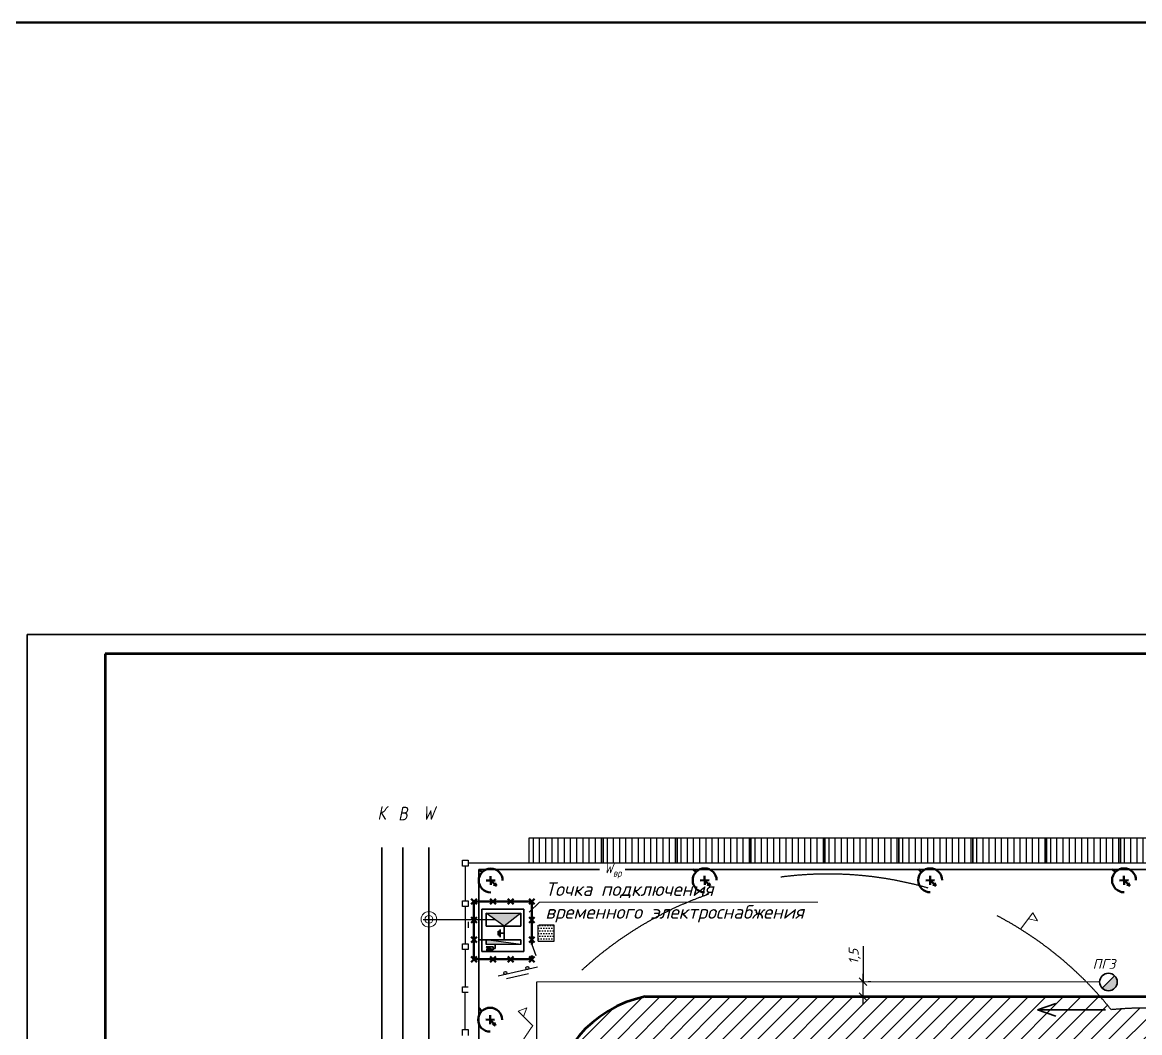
# Model space of a CAD drawing. Header units: millimetres. Extents: x -345369 to 252202, y 74562 to 424723.
# Drawn here: x -185764 to -157160, y 331003 to 356865 of the extents above; entities that cross this region are included whole.
import ezdxf

# ---------------------------------------------------------------- set-up
doc = ezdxf.new("R2010")
doc.units = ezdxf.units.MM
doc.linetypes.add('штриховая', pattern=[19.05, 12.7, -6.35])
for name, color, linetype, lineweight in [('0.3 мм', 7, 'Continuous', 30), ('Вода', 160, 'Continuous', 25), ('Канализация', 2, 'Continuous', 25), ('красный', 1, 'Continuous', 13), ('Основной [&]', 7, 'Continuous', 18), ('Рамка', 7, 'Continuous', 25), ('Тонка', 7, 'Continuous', 30), ('Электр', 1, 'Continuous', 25)]:
    doc.layers.add(name, color=color, linetype=linetype, lineweight=lineweight)
doc.layers.add('Системный слой', color=7, linetype='Continuous')
doc.styles.get("Standard").update_dxf_attribs({"font": 'isocpeur.TTF', "oblique": 15})
doc.styles.add('мой', font='isocpeui.ttf', dxfattribs={"width": 0.8})
doc.styles.add('Мой стиль', font='isocpeur.TTF', dxfattribs={"height": 4})
doc.linetypes.add('ограждение2', pattern='A,6.35,-2.54,[132,ltypeshp.shx,S=2.54,R=0,X=-2.54,Y=0],-2.54,25.4', length=36.83)
doc.dimstyles.new('ss400', dxfattribs={"dimtxt": 250, "dimasz": 200, "dimexe": 200, "dimexo": 200, "dimgap": 62.5, "dimtad": 1, "dimdec": 0, "dimlfac": 4, "dimrnd": 10, "dimdsep": 46, "dimtxsty": 'Standard', "dimblk": 'ARCHTICK', "dimcen": 250, "dimdle": 200, "dimadec": 0, "dimazin": 0, "dimtfac": 1, "dimtdec": 0, "dimtmove": 1, "dimatfit": 3, "dimfxl": 1, "dimarcsym": 0})
pattern_1 = [(45, (-275991.16, 217283.7), (-224.5064, 224.5064), [])]

# ---------------------------------------------------------------- blocks, each defined once
blk = doc.blocks.new('прожктр')
at = {"color": 1, "lineweight": 40}
for p, q in [((1822.3, 1757.39), (1820.05, 1757.44)), ((1821.2, 1758.54), (1821.15, 1756.29)), ((1821.17, 1757.41), (1822.62, 1758.79)), ((1821.85, 1758.46), (1822.62, 1758.79)), ((1821.85, 1758.46), (1821.85, 1758.46)), ((1822.26, 1758.07), (1822.62, 1758.79)), ((1818.96, 1755.31), (1818.17, 1754.56))]:
    blk.add_line(p, q, dxfattribs=at)
blk.add_arc((1821.17, 1757.41), 3.06, 90, 0, dxfattribs=at)
blk = doc.blocks.new('_ArchTick')
at = {"color": 0, "linetype": 'ByBlock', "const_width": 0.15}
blk.add_lwpolyline([(-0.5, -0.5), (0.5, 0.5)], dxfattribs=at)
blk = doc.blocks.new('*D775')
at = {"color": 0, "lineweight": -2, "transparency": 16777216}
for p, q in [((-164240, 333218), (-164240, 332308)), ((-164240, 331724), (-164240, 332508)), ((-164109, 332308), (-164040, 332308)), ((-164109, 331924), (-164040, 331924))]:
    blk.add_line(p, q, dxfattribs=at)
at = {"layer": 'Defpoints', "color": 0, "transparency": 16777216}
for p in [(-164309, 332308), (-164240, 332308), (-164309, 331924)]:
    blk.add_point(p, dxfattribs=at)
at = {"color": 0, "lineweight": -2, "transparency": 16777216, "xscale": 200, "yscale": 200, "zscale": 200}
for p, rotation in [((-164240, 332308), 90), ((-164240, 331924), 270)]:
    blk.add_blockref('_ArchTick', p, dxfattribs=dict(at, rotation=rotation))
at = {"color": 0, "lineweight": 9, "transparency": 16777216, "insert": (-164453, 332953), "char_height": 250, "attachment_point": 5, "rotation": 90}
blk.add_mtext('1,5', dxfattribs=at)

msp = doc.modelspace()

# ---------------------------------------------------------------- hatches: boundary and pattern name
at = {"lineweight": 25}
h = msp.add_hatch(dxfattribs=at)
h.set_pattern_fill('ANSI31', color=0, scale=50, angle=45)
h.set_pattern_definition([(90, (-1197569.97, 453235.73), (-158.75, 5e-14), [])])
h.paths.add_polyline_path([(-172785.93957, 335987.619761), (-172785.93957, 335342.830813), (-170893.987881, 335342.830813), (-170893.987881, 335987.619761)])
h = msp.add_hatch(dxfattribs=at)
h.set_pattern_fill('ANSI31', color=0, scale=50, angle=45)
h.set_pattern_definition([(90, (-1195678.02, 453235.73), (-158.75, 5e-14), [])])
h.paths.add_polyline_path([(-170893.987881, 335987.619761), (-170893.987881, 335342.830813), (-169002.036192, 335342.830813), (-169002.036192, 335987.619761)])
h = msp.add_hatch(dxfattribs=at)
h.set_pattern_fill('ANSI31', color=0, scale=50, angle=45)
h.set_pattern_definition([(90, (-1193786.06, 453235.73), (-158.75, 5e-14), [])])
h.paths.add_polyline_path([(-169002.036192, 335987.619761), (-169002.036192, 335342.830813), (-167110.084503, 335342.830813), (-167110.084503, 335987.619761)])
h = msp.add_hatch(dxfattribs=at)
h.set_pattern_fill('ANSI31', color=0, scale=50, angle=45)
h.set_pattern_definition([(90, (-1191894.11, 453235.73), (-158.75, 5e-14), [])])
h.paths.add_polyline_path([(-167110.084503, 335987.619761), (-167110.084503, 335342.830813), (-165218.132814, 335342.830813), (-165218.132814, 335987.619761)])
h = msp.add_hatch(dxfattribs=at)
h.set_pattern_fill('ANSI31', color=0, scale=50, angle=45)
h.set_pattern_definition([(90, (-1190002.16, 453235.73), (-158.75, 5e-14), [])])
h.paths.add_polyline_path([(-165218.132814, 335987.619761), (-165218.132814, 335342.830813), (-163326.181125, 335342.830813), (-163326.181125, 335987.619761)])
h = msp.add_hatch(dxfattribs=at)
h.set_pattern_fill('ANSI31', color=0, scale=50, angle=45)
h.set_pattern_definition([(90, (-1188110.21, 453235.73), (-158.75, 5e-14), [])])
h.paths.add_polyline_path([(-163326.181125, 335987.619761), (-163326.181125, 335342.830813), (-161434.229436, 335342.830813), (-161434.229436, 335987.619761)])
h = msp.add_hatch(dxfattribs=at)
h.set_pattern_fill('ANSI31', color=0, scale=50, angle=45)
h.set_pattern_definition([(90, (-1186218.26, 453235.73), (-158.75, 5e-14), [])])
h.paths.add_polyline_path([(-161434.229436, 335987.619761), (-161434.229436, 335342.830813), (-159542.277747, 335342.830813), (-159542.277747, 335987.619761)])
h = msp.add_hatch(dxfattribs=at)
h.set_pattern_fill('ANSI31', color=0, scale=50, angle=45)
h.set_pattern_definition([(90, (-1184326.3, 453235.73), (-158.75, 5e-14), [])])
h.paths.add_polyline_path([(-159542.277747, 335987.619761), (-159542.277747, 335342.830813), (-157650.326058, 335342.830813), (-157650.326058, 335987.619761)])
h = msp.add_hatch(dxfattribs=at)
h.set_pattern_fill('ANSI31', color=0, scale=50, angle=45)
h.set_pattern_definition([(90, (-1182434.35, 453235.73), (-158.75, 5e-14), [])])
h.paths.add_polyline_path([(-157650.326058, 335987.619761), (-157650.326058, 335342.830813), (-155758.374369, 335342.830813), (-155758.374369, 335987.619761)])
for points in [[(-173005.330643, 334060.546142), (-173430.135298, 333726.73511), (-173887.166403, 334060.546142)], [(-173887.166403, 333382.042309), (-173005.330643, 333255.628437), (-173887.166403, 333255.628437)], [(-173887.166403, 333197.595683), (-173715.547337, 333121.194347), (-173715.547337, 333119.036728), (-173887.166403, 333119.036728)]]:
    msp.add_hatch(color=1).paths.add_polyline_path(points)
h = msp.add_hatch(color=256)
h.paths.add_polyline_path([(-173406.779527, 332568.671267, 1), (-173388.969749, 332490.678884, 1)])
h.paths.add_polyline_path([(-172843.085984, 332697.392253, 1), (-172825.276206, 332619.39987, 1)])
at = {"lineweight": 30}
msp.add_hatch(color=5, dxfattribs=at).paths.add_polyline_path([(-158118.028894, 332141.107989, 0.6681786379), (-157733.929868, 332300.207015, 0.1989123674), (-157799.830843, 332459.30604)])
h = msp.add_hatch()
h.set_pattern_fill('ANSI31', color=256, scale=100)
h.set_pattern_definition(pattern_1)
h.paths.add_polyline_path([(-142506.42232, 304155.508429), (-158620.170139, 304155.508429, 0.0497521334), (-157543.838649, 302655.508429), (-143582.75381, 302655.508429, 0.0497521334)])
h.paths.add_polyline_path([(-133743.352686, 313817.223561), (-132743.352686, 314583.264363), (-132743.352686, 317583.264363), (-133743.352686, 318349.305164), (-133743.352686, 320188.299192), (-132743.352686, 320954.339994), (-132743.352686, 322454.339994), (-135405.345629, 322454.339994, -0.1162930115), (-135363.864354, 322278.403882, -0.79164429), (-136110.068866, 322102.467771), (-136110.068866, 319268.741637), (-137184.511957, 319268.741637), (-137184.511957, 316283.011202), (-136151.550142, 316283.011202, -1), (-135363.864354, 316283.011202, -0.4142135624), (-135757.707248, 315889.168308), (-135757.707248, 313826.318301), (-135591.41237, 313826.318301), (-135591.41237, 307017.508429, -0.0029574866), (-135592.238144, 306982.838448, 0.0501743726), (-133743.352686, 307201.745881)])
h.paths.add_polyline_path([(-133743.352686, 324720.380795), (-133743.352686, 331358.499835, 0.0537078485), (-135723.521938, 331576.977639), (-157066.332959, 331631.953316, 0.0221375216), (-157888.364863, 331589.791644, 0.0117613406), (-158170.391098, 331924.207015), (-169817.620527, 331924.207015, 0.3500198698), (-172219.901932, 329062.207015), (-172219.901932, 317404.621653), (-172219.901932, 316427.690677), (-170703.800547, 316427.690677), (-170703.807599, 325152.883337), (-170809.322717, 325152.885771, -0.9987050932), (-171677.753554, 325154.011037, -1.0012965857), (-170809.322717, 325152.885771), (-170703.807599, 325152.883337), (-170703.809546, 327562.207015, -0.3500198698), (-168301.528141, 330424.207015), (-137993.693775, 330424.207015, -0.3500198698), (-135591.41237, 327562.207015), (-135591.41237, 324401.336016), (-136110.068866, 324401.336016), (-136110.068866, 322454.339994, -0.6184180446), (-135405.345629, 322454.339994), (-132743.352686, 322454.339994), (-132743.352686, 323954.339994)])
h.paths.add_polyline_path([(-170703.800547, 316427.690677), (-172219.901932, 316427.690677), (-172219.901932, 316268.244922), (-170703.80042, 316269.461387)])
h.paths.add_polyline_path([(-170703.80042, 316269.461387), (-172219.901932, 316268.244922), (-172219.901932, 316154.086054), (-170703.800326, 316154.086054)])
h.paths.add_polyline_path([(-170703.800326, 316154.086054), (-172219.901932, 316154.086054), (-172219.901932, 316037.531373), (-170703.800232, 316037.531373)])
h.paths.add_polyline_path([(-170703.800232, 316037.531373), (-172219.901932, 316037.531373), (-172219.901932, 313003.617413), (-170703.79778, 313003.617413)])
h.paths.add_polyline_path([(-170703.79778, 313003.617413), (-172219.901932, 313003.617413), (-172219.901932, 312369.965376), (-170703.797268, 312369.965376)])
h.paths.add_polyline_path([(-170703.797268, 312369.965376), (-172219.901932, 312369.965376), (-172219.901932, 310800.751146, 0.0239190377), (-171611.931368, 310151.759859, -0.7116808819), (-170889.277616, 309901.454146), (-170703.795273, 309901.439335)])
h.paths.add_polyline_path([(-135801.186965, 316464.507693), (-134632.777874, 316464.507693), (-134632.777874, 317184.507693), (-135801.186965, 317184.507693)], flags=25)
h.paths.add_polyline_path([(-138049.978022, 316464.72317), (-136843.614386, 316464.72317), (-136843.614386, 317184.72317), (-138049.978022, 317184.72317)], flags=25)
h.paths.add_polyline_path([(-171637.729481, 322664.256404), (-170862.729481, 322664.256404), (-170703.101234, 323259.997132), (-171478.101234, 323259.997132)], flags=24)
h.paths.add_polyline_path([(-171125.831392, 320975.992863), (-171125.831392, 321800.992863), (-171721.57212, 321960.62111), (-171721.57212, 321135.62111)], flags=24)
h.paths.add_polyline_path([(-147328.342988, 330672.57077), (-147328.342988, 331497.57077), (-147924.083716, 331657.199017), (-147924.083716, 330832.199017)], flags=24)
h.paths.add_polyline_path([(-137025.344311, 330102.28139), (-136340.310081, 331025.984862), (-136723.733528, 331509.07352), (-137408.767759, 330585.370049)], flags=24)
h.paths.add_polyline_path([(-152296.062474, 331273.905016), (-151578.562474, 331273.905016), (-151355.082928, 332107.942035), (-152072.582928, 332107.942035)], flags=9)
h.paths.add_polyline_path([(-135801.186965, 322459.900373), (-134657.096056, 322459.900373), (-134657.096056, 323179.900373), (-135801.186965, 323179.900373)], flags=25)
h.paths.add_polyline_path([(-170973.804771, 313819.688725), (-170023.804771, 313819.688725), (-169864.176524, 314415.429454), (-170814.176524, 314415.429454)], flags=9)
h.paths.add_polyline_path([(-171607.878278, 312203.982339), (-170832.878278, 312203.982339), (-170673.250031, 312799.723067), (-171448.250031, 312799.723067)], flags=9)
h = msp.add_hatch()
h.set_pattern_fill('ANSI31', color=256, scale=100)
h.set_pattern_definition(pattern_1)
h.paths.add_polyline_path([(-132743.352686, 323954.339994), (-133743.352686, 324720.380795), (-133743.352686, 331358.499835, 0.0537078485), (-135723.521938, 331576.977639), (-157066.332959, 331631.953316, 0.0221375216), (-157888.364863, 331589.791644, 0.0117613406), (-158170.391098, 331924.207015), (-169817.620527, 331924.207015, 0.3500198698), (-172219.901932, 329062.207015), (-172219.901932, 317404.621653), (-172219.901932, 316427.690677), (-170703.800547, 316427.690677), (-170703.807599, 325152.883337), (-170809.322717, 325152.885771, -0.9987050932), (-171677.753554, 325154.011037, -1.0012965857), (-170809.322717, 325152.885771), (-170703.807599, 325152.883337), (-170703.809546, 327562.207015, -0.3500198698), (-168301.528141, 330424.207015), (-137993.693775, 330424.207015, -0.3500198698), (-135591.41237, 327562.207015), (-135591.41237, 324401.336016), (-137159.511957, 324401.336016), (-137184.511957, 324401.336016), (-137184.511957, 322278.61936), (-136151.550083, 322278.61936, -0.7914218161), (-135405.345629, 322454.339994), (-132743.352686, 322454.339994)])
h.paths.add_polyline_path([(-132743.352686, 320954.339994), (-132743.352686, 322454.339994), (-135405.345629, 322454.339994, -0.1162930115), (-135363.864354, 322278.403882, -0.8689317029), (-136136.205385, 322169.539815), (-137184.511957, 321873.914977), (-137184.511957, 316283.011202), (-136151.550142, 316283.011202, -1), (-135363.864354, 316283.011202, -0.4142135624), (-135757.707248, 315889.168308), (-135757.707248, 313826.318301), (-135591.41237, 313826.318301), (-135591.41237, 307017.508429, -0.0029574866), (-135592.238144, 306982.838448, 0.0501743726), (-133743.352686, 307201.745881), (-133743.352686, 313817.223561), (-132743.352686, 314583.264363), (-132743.352686, 317583.264363), (-133743.352686, 318349.305164), (-133743.352686, 320188.299192)])
h.paths.add_polyline_path([(-136136.205385, 322169.539815, -0.0702675152), (-136151.550083, 322278.61936), (-137184.511957, 322278.61936), (-137184.511957, 321873.914977)], flags=17)
h.paths.add_polyline_path([(-171637.729481, 322664.256404), (-170862.729481, 322664.256404), (-170703.101234, 323259.997132), (-171478.101234, 323259.997132)], flags=24)
h.paths.add_polyline_path([(-171125.831392, 320975.992863), (-171125.831392, 321800.992863), (-171721.57212, 321960.62111), (-171721.57212, 321135.62111)], flags=24)
h.paths.add_polyline_path([(-147328.342988, 330672.57077), (-147328.342988, 331497.57077), (-147924.083716, 331657.199017), (-147924.083716, 330832.199017)], flags=24)
h.paths.add_polyline_path([(-137025.344311, 330102.28139), (-136340.310081, 331025.984862), (-136723.733528, 331509.07352), (-137408.767759, 330585.370049)], flags=24)
h.paths.add_polyline_path([(-152296.062474, 331273.905016), (-151578.562474, 331273.905016), (-151355.082928, 332107.942035), (-152072.582928, 332107.942035)], flags=9)
h.paths.add_polyline_path([(-135801.186965, 322459.900373), (-134657.096056, 322459.900373), (-134657.096056, 323179.900373), (-135801.186965, 323179.900373)], flags=25)
h.paths.add_polyline_path([(-138049.978022, 322460.115851), (-137050.887113, 322460.115851), (-137050.887113, 323180.115851), (-138049.978022, 323180.115851)], flags=25)
h.paths.add_polyline_path([(-135923.702786, 314264.00398), (-134973.702786, 314264.00398), (-134814.074539, 314859.744708), (-135764.074539, 314859.744708)], flags=25)
h.paths.add_polyline_path([(-135801.186965, 316464.507693), (-134632.777874, 316464.507693), (-134632.777874, 317184.507693), (-135801.186965, 317184.507693)], flags=25)
h.paths.add_polyline_path([(-138049.978022, 316464.72317), (-136843.614386, 316464.72317), (-136843.614386, 317184.72317), (-138049.978022, 317184.72317)], flags=25)
at = {"layer": 'Системный слой', "lineweight": 25}
h = msp.add_hatch(dxfattribs=at)
h.set_pattern_fill('DOTS', scale=42.666596, style=0)
h.set_pattern_definition([(0, (-370666.51, 337470.157), (33.86661, 67.73322), [0, -67.73322])])
h.paths.add_polyline_path([(-172149.731682, 333753.527281), (-172149.731682, 333347.836734), (-172555.422229, 333347.836734), (-172555.422229, 333753.527281), (-172474.611248, 333753.527281)])

# ---------------------------------------------------------------- linework, layer by layer
for p, q in [((-174498.863481, 335267.830813), (-174498.863481, 335417.830813)), ((-174498.863481, 335417.830813), (-174348.863481, 335417.830813)), ((-174423.863481, 335267.830813), (-174498.863481, 335267.830813)), ((-174348.863481, 335267.830813), (-174423.863481, 335267.830813)), ((-174423.863481, 335267.830813), (-174423.863481, 334379.755449)), ((-174348.863481, 335417.830813), (-174348.863481, 335267.830813)), ((-174498.863481, 334229.755449), (-174498.863481, 334379.755449)), ((-174498.863481, 334379.755449), (-174348.863481, 334379.755449)), ((-174423.863481, 334229.755449), (-174498.863481, 334229.755449)), ((-174423.863481, 334229.755449), (-174423.863481, 333279.755449)), ((-174348.863481, 334229.755449), (-174423.863481, 334229.755449)), ((-174348.863481, 334379.755449), (-174348.863481, 334229.755449)), ((-174348.863481, 333839.969326), (-174348.863481, 333689.969326)), ((-174201.747002, 333764.54872), (-174201.747002, 333859.35844)), ((-174201.747002, 333780.826152), (-174201.747002, 333680.826152)), ((-174498.863481, 333129.755449), (-174498.863481, 333279.755449)), ((-174498.863481, 333279.755449), (-174348.863481, 333279.755449)), ((-174348.863481, 333279.755449), (-174348.863481, 333129.755449)), ((-174423.863481, 333129.755449), (-174498.863481, 333129.755449)), ((-174348.863481, 333129.755449), (-174423.863481, 333129.755449)), ((-174423.863481, 333129.755449), (-174423.863481, 332179.755449)), ((-172578.014576, 332675.86275), (-173585.789791, 332445.734481)), ((-173365.934943, 332389.80511), (-172802.2414, 332518.526097)), ((-174498.863481, 332029.755449), (-174498.863481, 332179.755449)), ((-174498.863481, 332179.755449), (-174348.863481, 332179.755449)), ((-174423.863481, 332029.755449), (-174498.863481, 332029.755449)), ((-174423.863481, 331079.755449), (-174423.863481, 332029.755449)), ((-174348.863481, 332029.755449), (-174423.863481, 332029.755449)), ((-174498.863481, 330929.755449), (-174498.863481, 331079.755449)), ((-174498.863481, 331079.755449), (-174348.863481, 331079.755449)), ((-174348.863481, 331079.755449), (-174348.863481, 330929.755449))]:
    msp.add_line(p, q)
at = {"color": 7, "linetype": 'ограждение2', "lineweight": 25, "ltscale": 30}
msp.add_line((-135519.497692, 335342.830813), (-174348.863481, 335342.830813), dxfattribs=at)
at = {"color": 1, "lineweight": 30}
for p, q in [((-174073.681906, 335183.240138), (-174073.681906, 321154.830668)), ((-170986.784598, 335183.240138), (-174073.681906, 335183.240138)), ((-170986.784598, 335183.240138), (-173583.681906, 335183.240138)), ((-170986.784598, 335183.240138), (-171695.836127, 335183.240138)), ((-170986.784598, 335183.240138), (-171695.836127, 335183.240138)), ((-136136.682195, 335183.240138), (-170333.700348, 335183.240138)), ((-136136.682195, 335183.240138), (-170333.700348, 335183.240138)), ((-134248.836416, 335183.240138), (-170333.700348, 335183.240138)), ((-129070.657815, 335183.240138), (-170333.700348, 335183.240138)), ((-174001.747002, 333080.826152), (-174001.747002, 334160.826152)), ((-174001.747002, 334160.826152), (-172921.747002, 334160.826152)), ((-172921.747002, 334160.826152), (-172921.747002, 333080.826152)), ((-173887.166403, 333726.73511), (-173887.166403, 334060.546142)), ((-173005.330643, 334060.546142), (-173005.330643, 333726.73511)), ((-173005.330643, 333726.73511), (-173887.166403, 333726.73511)), ((-173581.281744, 333496.541083), (-173581.281744, 333596.541083)), ((-173430.135298, 333546.541083), (-173581.281744, 333546.541083)), ((-173581.281744, 333546.541083), (-173531.281744, 333546.541083)), ((-173555.390164, 333617.817535), (-173555.390164, 333546.541083)), ((-173555.390164, 333546.541083), (-173555.390164, 333475.264632)), ((-173531.281744, 333546.541083), (-173531.281744, 333646.541083)), ((-173531.281744, 333446.541083), (-173531.281744, 333546.541083)), ((-173430.135298, 333726.73511), (-173430.135298, 333382.042309)), ((-173005.330643, 333382.042309), (-174073.681906, 333382.042309)), ((-173887.166403, 333382.042309), (-173005.330643, 333382.042309)), ((-173887.166403, 333382.042309), (-173887.166403, 333255.628437)), ((-173656.797197, 333157.757504), (-173656.797197, 333255.628437)), ((-173005.330643, 333382.042309), (-173005.330643, 333255.628437)), ((-172921.747002, 333080.826152), (-174001.747002, 333080.826152)), ((-173710.700713, 333197.595683), (-173887.166403, 333197.595683)), ((-173887.166403, 333197.595683), (-173710.700713, 333119.036728)), ((-173887.166403, 333119.036728), (-173710.700713, 333119.036728)), ((-173710.700713, 333119.036728), (-173710.700713, 333197.595683)), ((-173710.700713, 333157.757504), (-173656.797197, 333157.757504))]:
    msp.add_line(p, q, dxfattribs=at)
at = {"lineweight": 40}
for p, q in [((-174131.036324, 334431.53683), (-174272.457681, 334290.115474)), ((-174131.036324, 334290.115474), (-174272.457681, 334431.53683)), ((-173644.836659, 334431.53683), (-173786.258016, 334290.115474)), ((-173644.836659, 334290.115474), (-173786.258016, 334431.53683)), ((-173191.036324, 334431.53683), (-173332.457681, 334290.115474)), ((-173191.036324, 334290.115474), (-173332.457681, 334431.53683)), ((-172651.036324, 334431.53683), (-172792.457681, 334290.115474)), ((-172651.036324, 334290.115474), (-172792.457681, 334431.53683)), ((-174201.747002, 332880.826152), (-174201.747002, 334360.826152)), ((-174201.747002, 334360.826152), (-172921.747002, 334360.826152)), ((-172921.747002, 334360.826152), (-172721.747002, 334360.826152)), ((-172721.747002, 334360.826152), (-172721.747002, 333255.628437)), ((-174131.036324, 333955.755576), (-174272.457681, 333814.33422)), ((-174131.036324, 333814.33422), (-174272.457681, 333955.755576)), ((-172651.036324, 333955.755576), (-172792.457681, 333814.33422)), ((-172651.036324, 333814.33422), (-172792.457681, 333955.755576)), ((-174131.036324, 333453.231342), (-174272.457681, 333311.809986)), ((-174131.036324, 333311.809986), (-174272.457681, 333453.231342)), ((-172651.036324, 333453.231342), (-172792.457681, 333311.809986)), ((-172651.036324, 333311.809986), (-172792.457681, 333453.231342)), ((-174131.036324, 332951.53683), (-174272.457681, 332810.115474)), ((-174131.036324, 332810.115474), (-174272.457681, 332951.53683)), ((-173644.836659, 332951.53683), (-173786.258016, 332810.115474)), ((-173644.836659, 332810.115474), (-173786.258016, 332951.53683)), ((-173191.036324, 332951.53683), (-173332.457681, 332810.115474)), ((-173191.036324, 332810.115474), (-173332.457681, 332951.53683)), ((-172651.036324, 332951.53683), (-172792.457681, 332810.115474)), ((-172651.036324, 332810.115474), (-172792.457681, 332951.53683)), ((-172721.747002, 332975.226805), (-172721.747002, 332880.826152)), ((-174201.747002, 332880.826152), (-174001.747002, 332880.826152)), ((-174001.747002, 332880.826152), (-173461.747002, 332880.826152)), ((-173461.747002, 332880.826152), (-173261.747002, 332880.826152)), ((-172721.747002, 332880.826152), (-173261.747002, 332880.826152))]:
    msp.add_line(p, q, dxfattribs=at)
at = {"lineweight": 9}
for p, q in [((-172785.694113, 334084.543245), (-172528.045927, 334342.19143)), ((-172528.045927, 334342.19143), (-165403.234723, 334342.19143, -520.992286))]:
    msp.add_line(p, q, dxfattribs=at)
at = {"color": 1}
for p, q in [((-173887.166403, 334060.546142), (-173005.330643, 334060.546142)), ((-173430.135298, 333726.73511), (-173887.166403, 334060.546142)), ((-173005.330643, 334060.546142), (-173430.135298, 333726.73511)), ((-173005.330643, 333255.628437), (-173887.166403, 333382.042309)), ((-173005.330643, 333255.628437), (-173887.166403, 333255.628437))]:
    msp.add_line(p, q, dxfattribs=at)
at = {"lineweight": 25}
for p, q in [((-172555.422229, 333347.836734), (-172555.422229, 333753.527281)), ((-172149.731682, 333753.527281), (-172544.436558, 333753.527281)), ((-172149.731682, 333347.836734), (-172149.731682, 333753.527281)), ((-172555.422229, 333347.836734), (-172149.731682, 333347.836734))]:
    msp.add_line(p, q, dxfattribs=at)
at = {"color": 7, "lineweight": -2, "ltscale": 0.5}
msp.add_line((-172721.747002, 333255.628437), (-172620.869167, 332975.226805), dxfattribs=at)
at = {"color": 5, "lineweight": 30}
msp.add_line((-158118.028894, 332141.107989), (-157799.830843, 332459.30604), dxfattribs=at)
at = {"color": 5}
for p, q in [((-172595.931568, 332300.207015), (-158183.534651, 332313.537109)), ((-172595.931568, 316647.243172), (-172595.931568, 332300.207015))]:
    msp.add_line(p, q, dxfattribs=at)
at = {"color": 1, "lineweight": 40}
msp.add_lwpolyline([(-286280.9463, 356865.013362), (-81316.679861, 356865.013362), (-81316.679861, 255385.239375), (-286280.9463, 255385.239375)], close=True, dxfattribs=at)
at = {"color": 0, "lineweight": 25}
for points in [[(-172785.93957, 335987.619761), (-170893.987881, 335987.619761), (-170893.987881, 335342.830813), (-172785.93957, 335342.830813)], [(-170893.987881, 335987.619761), (-169002.036192, 335987.619761), (-169002.036192, 335342.830813), (-170893.987881, 335342.830813)], [(-169002.036192, 335987.619761), (-167110.084503, 335987.619761), (-167110.084503, 335342.830813), (-169002.036192, 335342.830813)], [(-167110.084503, 335987.619761), (-165218.132814, 335987.619761), (-165218.132814, 335342.830813), (-167110.084503, 335342.830813)], [(-165218.132814, 335987.619761), (-163326.181125, 335987.619761), (-163326.181125, 335342.830813), (-165218.132814, 335342.830813)], [(-163326.181125, 335987.619761), (-161434.229436, 335987.619761), (-161434.229436, 335342.830813), (-163326.181125, 335342.830813)], [(-161434.229436, 335987.619761), (-159542.277747, 335987.619761), (-159542.277747, 335342.830813), (-161434.229436, 335342.830813)], [(-159542.277747, 335987.619761), (-157650.326058, 335987.619761), (-157650.326058, 335342.830813), (-159542.277747, 335342.830813)], [(-157650.326058, 335987.619761), (-155758.374369, 335987.619761), (-155758.374369, 335342.830813), (-157650.326058, 335342.830813)]]:
    msp.add_lwpolyline(points, close=True, dxfattribs=at)
for centre in [(-172834.181095, 332658.396062), (-173397.874638, 332529.675075)]:
    msp.add_circle(centre, 40)
at = {"color": 5, "lineweight": 30}
msp.add_circle((-157958.929868, 332300.207015), 225, dxfattribs=at)
at = {"linetype": 'штриховая', "ltscale": 300}
for centre, start, end in [((-165136.754672, 325763.056265), 38.7946241237, 168.0884653358), ((-157001.448639, 322332.179662), 89.3050861436, 95.4724626027)]:
    msp.add_arc(centre, 9300, start, end, dxfattribs=at)
at = {"lineweight": 50}
msp.add_arc((-169225.030781, 328987.60069), 2995.800279, 101.4087374348, 178.572979138, dxfattribs=at)
at = {"layer": '0.3 мм', "lineweight": 20}
for p, q in [((-159892.107831, 334073.00103), (-160211.118748, 333651.535887)), ((-160005.693151, 333920.415439), (-159773.382056, 333866.051613)), ((-159892.107831, 334073.00103), (-159773.382056, 333866.051613)), ((-173070.974379, 331552.614818), (-172849.7778, 331642.034859)), ((-173070.974379, 331552.614818), (-172696.907718, 331179.151347)), ((-172935.288751, 331419.297912), (-172849.7778, 331642.034859))]:
    msp.add_line(p, q, dxfattribs=at)
at = {"layer": 'Вода', "lineweight": 30}
msp.add_line((-176021.4286, 335741.506726), (-176021.4286, 316386.746417), dxfattribs=at)
at = {"layer": 'Канализация', "color": 3, "lineweight": 30}
msp.add_line((-176564.554905, 335741.506726), (-176564.554905, 318323.515412), dxfattribs=at)
at = {"layer": 'красный'}
for radius in [200, 100]:
    msp.add_circle((-175355.32928, 333903.367827), radius, dxfattribs=at)
at = {"layer": 'Основной [&]', "lineweight": 50}
msp.add_line((-169817.620527, 331924.207015), (-138888.359301, 331924.207015), dxfattribs=at)
at = {"layer": 'Рамка', "color": 0, "linetype": 'Continuous', "lineweight": 30}
for p, q in [((-101540.367956, 341197.694544), (-185640.367956, 341197.694544)), ((-185640.367956, 341197.694544), (-185640.367956, 281797.694544))]:
    msp.add_line(p, q, dxfattribs=at)
at = {"layer": 'Рамка', "color": 0, "linetype": 'Continuous', "lineweight": 50}
for p, q in [((-183640.367956, 340697.694544), (-183640.367956, 282297.694544)), ((-102040.367956, 340697.694544), (-183640.367956, 340697.694544))]:
    msp.add_line(p, q, dxfattribs=at)
at = {"layer": 'Тонка'}
for p, q in [((-159778.478054, 331585.077602), (-159305.68793, 331747.772096)), ((-158035.079679, 331585.077602), (-159778.478054, 331585.077602)), ((-159778.478054, 331585.077602), (-159305.68793, 331422.383108))]:
    msp.add_line(p, q, dxfattribs=at)
at = {"layer": 'Электр', "lineweight": 30}
msp.add_line((-175355.32928, 335741.506726), (-175355.32928, 297088.406017), dxfattribs=at)
at = {"layer": 'Электр'}
for p, q in [((-175505.510856, 333903.367827), (-173995.53703, 333903.367827)), ((-175505.510856, 333903.367827), (-173995.53703, 333903.367827)), ((-175155.32928, 333903.367827), (-173645.355455, 333903.367827)), ((-175155.32928, 333903.367827), (-173645.355455, 333903.367827))]:
    msp.add_line(p, q, dxfattribs=at)

# ---------------------------------------------------------------- block references
at = {"color": 0, "lineweight": -2, "yscale": 100, "zscale": 100}
for p, xscale, rotation in [((-355890.84707, 510639.459937), -100, 180), ((-350413.932798, 510643.693718), -100, 180), ((-344640.695038, 510643.693718), -100, 180), ((-339676.914702, 510643.693718), -100, 180), ((-349529.901705, 513451.731831), 100, 270)]:
    msp.add_blockref('прожктр', p, dxfattribs=dict(at, xscale=xscale, rotation=rotation))

# ---------------------------------------------------------------- texts
at = {"color": 0, "lineweight": 25, "insert": (-172375.937145, 334852.476512, -520.992286), "char_height": 350, "width": 6972.70242241, "attachment_point": 1}
msp.add_mtext('Точка подключения временного электроснабжения', dxfattribs=at)
at = {"color": 5, "insert": (-157779.936247, 332885.947879), "char_height": 250, "attachment_point": 3, "style": 'Мой стиль'}
msp.add_mtext('{\\Q15;ПГ3}', dxfattribs=at)
at = {"layer": 'Вода', "insert": (-176022.894841, 336610.251387), "char_height": 350, "width": 2037.17116391, "attachment_point": 5, "style": 'мой'}
msp.add_mtext('{\\fISOCPEUR|b0|i1|c204|p34;В}', dxfattribs=at)
at = {"layer": 'Канализация', "insert": (-176566.021146, 336626.101364), "char_height": 350, "width": 2037.17116391, "attachment_point": 5, "style": 'мой'}
msp.add_mtext('{\\fISOCPEUR|b0|i1|c204|p34;К}', dxfattribs=at)
at = {"layer": 'Электр', "width": 2037.17116391, "attachment_point": 5, "style": 'мой'}
for s, insert, char_height in [('{\\fISOCPEUR|b0|i1|c204|p34;W}', (-175356.795521, 336626.101364), 350), ('\\A1;W{\\H0.7x;\\S^ вр;}', (-170641.785007, 335166.074145), 250)]:
    msp.add_mtext(s, dxfattribs=dict(at, insert=insert, char_height=char_height))

# ---------------------------------------------------------------- dimensions: what is measured, and where the dimension line sits
at = {"lineweight": 9}
dim = msp.add_linear_dim(base=(-164240.183989, 332307.871857), p1=(-164308.762321, 331924.207015), p2=(-164308.762321, 332307.871857), angle=90, text='1,5', dimstyle='ss400', dxfattribs=at)
dim.commit()
dim.dimension.update_dxf_attribs({"geometry": '*D775', "text_midpoint": (-164240.183989, 332953.188138), "dimtype": 160})

doc.saveas('drawing.dxf')
